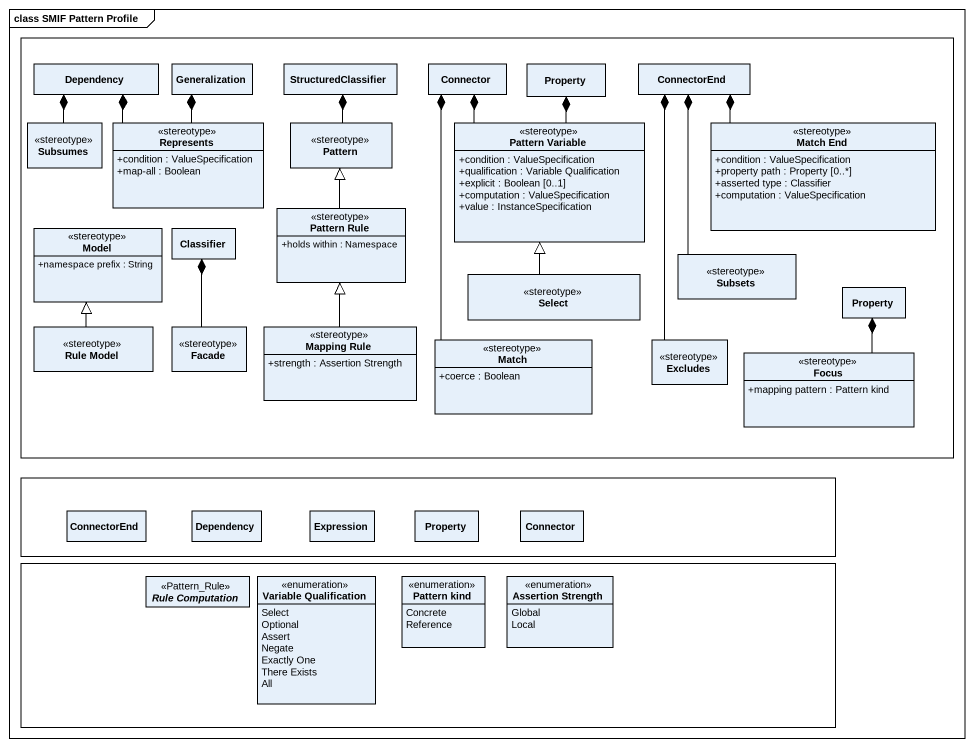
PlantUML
@startuml
mainframe class SMIF Pattern Profile
hide circle
hide empty members
skinparam classAttributeIconSize 0
rectangle " " as rectangle1 {
  class Dependency
  class Generalization
  class StructuredClassifier
  class Connector
  class Property
  class ConnectorEnd
  class Subsumes <<stereotype>>
  class Represents <<stereotype>> {
    +condition : ValueSpecification
    +map-all : Boolean
  }
  class Pattern <<stereotype>>
  class "Pattern Variable" as Pattern_Variable <<stereotype>> {
    +condition : ValueSpecification
    +qualification : Variable Qualification
    +explicit : Boolean [0..1]
    +computation : ValueSpecification
    +value : InstanceSpecification
  }
  class "Match End" as Match_End <<stereotype>> {
    +condition : ValueSpecification
    +property path : Property [0..*]
    +asserted type : Classifier
    +computation : ValueSpecification
  }
  class Model <<stereotype>> {
    +namespace prefix : String
  }
  class Classifier
  class "Pattern Rule" as Pattern_Rule <<stereotype>> {
    +holds within : Namespace
  }
  class Subsets <<stereotype>>
  class Select <<stereotype>>
  class "Property" as Property_2
  class "Rule Model" as Rule_Model <<stereotype>>
  class Facade <<stereotype>>
  class "Mapping Rule" as Mapping_Rule <<stereotype>> {
    +strength : Assertion Strength
  }
  class Match <<stereotype>> {
    +coerce : Boolean
  }
  class Excludes <<stereotype>>
  class Focus <<stereotype>> {
    +mapping pattern : Pattern kind
  }
}
rectangle " " as rectangle2 {
  class "ConnectorEnd" as ConnectorEnd_2
  class "Dependency" as Dependency_2
  class Expression
  class "Property" as Property_3
  class "Connector" as Connector_2
}
rectangle " " as rectangle3 {
  abstract class "Rule Computation" as Rule_Computation <<Pattern_Rule>>
  enum "Variable Qualification" as Variable_Qualification {
    Select
    Optional
    Assert
    Negate
    Exactly One
    There Exists
    All
  }
  enum "Pattern kind" as Pattern_kind {
    Concrete
    Reference
  }
  enum "Assertion Strength" as Assertion_Strength {
    Global
    Local
  }
}
Subsumes -up-* Dependency
Represents -up-* Dependency
Represents -up-* Generalization
Pattern -up-* StructuredClassifier
Pattern_Variable -up-* Connector
Pattern_Variable -up-* Property
Match_End -up-* ConnectorEnd
Pattern_Rule -up-|> Pattern
Subsets -up-* ConnectorEnd
Select -up-|> Pattern_Variable
Rule_Model -up-|> Model
Facade -up-* Classifier
Mapping_Rule -up-|> Pattern_Rule
Match -up-* Connector
Excludes -up-* ConnectorEnd
Focus -up-* Property_2
@enduml
